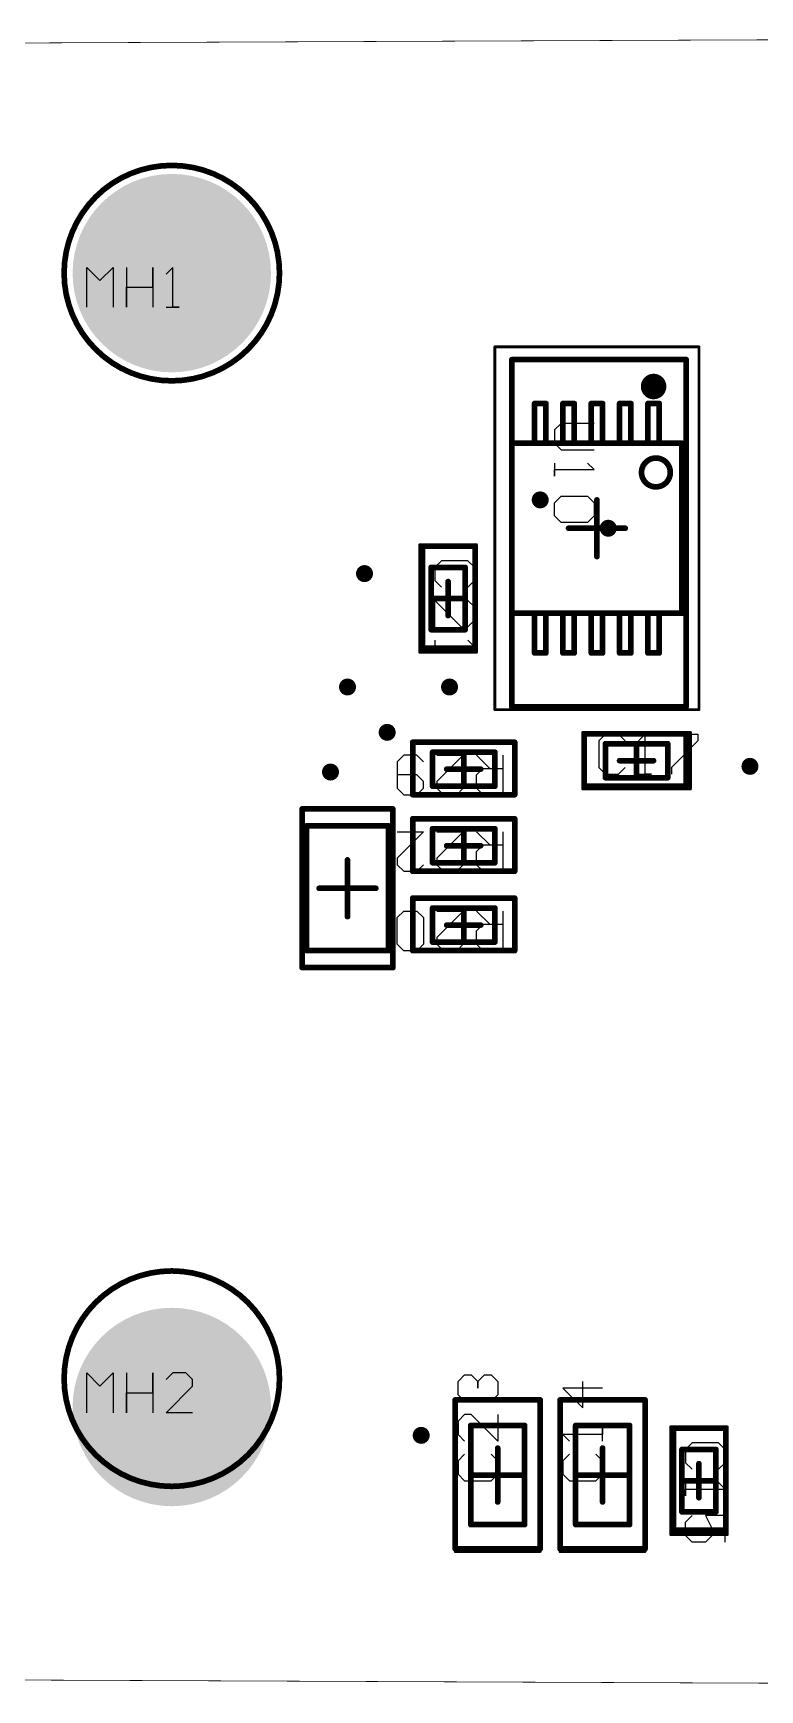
# Model space of a CAD drawing. Header units: millimetres. Extents: x 0 to 63.8, y 0 to 29.2.
# Drawn here: x 17.55 to 30.38, y 0.01 to 29.23 of the extents above; entities that cross this region are included whole.
import ezdxf

# ---------------------------------------------------------------- set-up
doc = ezdxf.new("R2010")
doc.units = ezdxf.units.MM
for name, color, linetype in [('BottomSolder', 6, 'Continuous'), ('Mechanical1', 6, 'Continuous'), ('Mechanical13', 56, 'Continuous'), ('Mechanical15', 56, 'Continuous'), ('Mechanical29', 56, 'Continuous'), ('PadHoleLayer', 156, 'Continuous'), ('ViaHoleLayer', 16, 'Continuous')]:
    doc.layers.add(name, color=color, linetype=linetype)

# ---------------------------------------------------------------- blocks, each defined once
blk = doc.blocks.new('VSSOP_10_7')
at = {"layer": 'Mechanical13', "const_width": 0.1}
for points in [[(-1.4, -1.5), (-1.4, 1.5)], [(1.6, 1.5), (-1.4, 1.5)], [(1.6, -1.5), (1.6, 1.5)], [(-2.1, 1), (-2.1, 1.1)], [(-1.4, 1.1), (-2.1, 1.1)], [(-2.1, 0.9), (-2.1, 1)], [(-1.4, 0.9), (-2.1, 0.9)], [(2.3, 1.1), (1.6, 1.1)], [(2.3, 0.9), (1.6, 0.9)], [(2.3, 1), (2.3, 1.1)], [(2.3, 0.9), (2.3, 1)], [(-1.4, 0.6), (-2.1, 0.6)], [(-2.1, 0.5), (-2.1, 0.6)], [(2.3, 0.6), (1.6, 0.6)], [(2.3, 0.5), (2.3, 0.6)], [(-2.1, 0.4), (-2.1, 0.5)], [(-1.4, 0.4), (-2.1, 0.4)], [(2.3, 0.4), (1.6, 0.4)], [(2.3, 0.4), (2.3, 0.5)], [(-1.4, 0.1), (-2.1, 0.1)], [(-2.1, 0), (-2.1, 0.1)], [(-2.1, -0.1), (-2.1, 0)], [(2.3, 0.1), (1.6, 0.1)], [(2.3, 0), (2.3, 0.1)], [(2.3, -0.1), (2.3, 0)], [(-1.4, -0.1), (-2.1, -0.1)], [(2.3, -0.1), (1.6, -0.1)], [(-1.4, -0.4), (-2.1, -0.4)], [(-2.1, -0.5), (-2.1, -0.4)], [(-2.1, -0.6), (-2.1, -0.5)], [(-1.4, -0.6), (-2.1, -0.6)], [(2.3, -0.4), (1.6, -0.4)], [(2.3, -0.6), (1.6, -0.6)], [(2.3, -0.5), (2.3, -0.4)], [(2.3, -0.6), (2.3, -0.5)], [(-1.4, -0.9), (-2.1, -0.9)], [(-2.1, -1), (-2.1, -0.9)], [(2.3, -0.9), (1.6, -0.9)], [(2.3, -1), (2.3, -0.9)], [(-2.1, -1.1), (-2.1, -1)], [(-1.4, -1.1), (-2.1, -1.1)], [(2.3, -1.1), (1.6, -1.1)], [(2.3, -1.1), (2.3, -1)], [(1.6, -1.5), (-1.4, -1.5)]]:
    blk.add_lwpolyline(points, dxfattribs=at)
at = {"layer": 'Mechanical13'}
for points, const_width in [([(-1.425, 1.5, 1), (-1.375, 1.5, 1)], 0.05), ([(-1.425, 1.5, 1), (-1.375, 1.5, 1)], 0.05), ([(1.575, 1.5, 1), (1.625, 1.5, 1)], 0.05), ([(1.575, 1.5, 1), (1.625, 1.5, 1)], 0.05), ([(-0.63, 1.041, 1), (-1.138, 1.041, 1)], 0.1), ([(-2.125, 1.1, 1), (-2.075, 1.1, 1)], 0.05), ([(-2.125, 1.1, 1), (-2.075, 1.1, 1)], 0.05), ([(-2.125, 1, 1), (-2.075, 1, 1)], 0.05), ([(-2.125, 1, 1), (-2.075, 1, 1)], 0.05), ([(-2.125, 0.9, 1), (-2.075, 0.9, 1)], 0.05), ([(-2.125, 0.9, 1), (-2.075, 0.9, 1)], 0.05), ([(-1.425, 1.1, 1), (-1.375, 1.1, 1)], 0.05), ([(-1.425, 0.9, 1), (-1.375, 0.9, 1)], 0.05), ([(-1.163, 1.041, 1), (-1.113, 1.041, 1)], 0.05), ([(-0.655, 1.041, 1), (-0.605, 1.041, 1)], 0.05), ([(1.575, 1.1, 1), (1.625, 1.1, 1)], 0.05), ([(1.575, 0.9, 1), (1.625, 0.9, 1)], 0.05), ([(2.275, 1.1, 1), (2.325, 1.1, 1)], 0.05), ([(2.275, 1.1, 1), (2.325, 1.1, 1)], 0.05), ([(2.275, 1, 1), (2.325, 1, 1)], 0.05), ([(2.275, 1, 1), (2.325, 1, 1)], 0.05), ([(2.275, 0.9, 1), (2.325, 0.9, 1)], 0.05), ([(2.275, 0.9, 1), (2.325, 0.9, 1)], 0.05), ([(-2.125, 0.6, 1), (-2.075, 0.6, 1)], 0.05), ([(-2.125, 0.6, 1), (-2.075, 0.6, 1)], 0.05), ([(-1.425, 0.6, 1), (-1.375, 0.6, 1)], 0.05), ([(1.575, 0.6, 1), (1.625, 0.6, 1)], 0.05), ([(2.275, 0.6, 1), (2.325, 0.6, 1)], 0.05), ([(2.275, 0.6, 1), (2.325, 0.6, 1)], 0.05), ([(-2.125, 0.5, 1), (-2.075, 0.5, 1)], 0.05), ([(-2.125, 0.5, 1), (-2.075, 0.5, 1)], 0.05), ([(-2.125, 0.4, 1), (-2.075, 0.4, 1)], 0.05), ([(-2.125, 0.4, 1), (-2.075, 0.4, 1)], 0.05), ([(-1.425, 0.4, 1), (-1.375, 0.4, 1)], 0.05), ([(1.575, 0.4, 1), (1.625, 0.4, 1)], 0.05), ([(2.275, 0.5, 1), (2.325, 0.5, 1)], 0.05), ([(2.275, 0.5, 1), (2.325, 0.5, 1)], 0.05), ([(2.275, 0.4, 1), (2.325, 0.4, 1)], 0.05), ([(2.275, 0.4, 1), (2.325, 0.4, 1)], 0.05), ([(-2.125, 0.1, 1), (-2.075, 0.1, 1)], 0.05), ([(-2.125, 0.1, 1), (-2.075, 0.1, 1)], 0.05), ([(-2.125, 0, 1), (-2.075, 0, 1)], 0.05), ([(-2.125, 0, 1), (-2.075, 0, 1)], 0.05), ([(-1.425, 0.1, 1), (-1.375, 0.1, 1)], 0.05), ([(1.575, 0.1, 1), (1.625, 0.1, 1)], 0.05), ([(2.275, 0.1, 1), (2.325, 0.1, 1)], 0.05), ([(2.275, 0.1, 1), (2.325, 0.1, 1)], 0.05), ([(2.275, 0, 1), (2.325, 0, 1)], 0.05), ([(2.275, 0, 1), (2.325, 0, 1)], 0.05), ([(-2.125, -0.1, 1), (-2.075, -0.1, 1)], 0.05), ([(-2.125, -0.1, 1), (-2.075, -0.1, 1)], 0.05), ([(-1.425, -0.1, 1), (-1.375, -0.1, 1)], 0.05), ([(1.575, -0.1, 1), (1.625, -0.1, 1)], 0.05), ([(2.275, -0.1, 1), (2.325, -0.1, 1)], 0.05), ([(2.275, -0.1, 1), (2.325, -0.1, 1)], 0.05), ([(-2.125, -0.4, 1), (-2.075, -0.4, 1)], 0.05), ([(-2.125, -0.4, 1), (-2.075, -0.4, 1)], 0.05), ([(-2.125, -0.5, 1), (-2.075, -0.5, 1)], 0.05), ([(-2.125, -0.5, 1), (-2.075, -0.5, 1)], 0.05), ([(-2.125, -0.6, 1), (-2.075, -0.6, 1)], 0.05), ([(-2.125, -0.6, 1), (-2.075, -0.6, 1)], 0.05), ([(-1.425, -0.4, 1), (-1.375, -0.4, 1)], 0.05), ([(-1.425, -0.6, 1), (-1.375, -0.6, 1)], 0.05), ([(1.575, -0.4, 1), (1.625, -0.4, 1)], 0.05), ([(1.575, -0.6, 1), (1.625, -0.6, 1)], 0.05), ([(2.275, -0.4, 1), (2.325, -0.4, 1)], 0.05), ([(2.275, -0.4, 1), (2.325, -0.4, 1)], 0.05), ([(2.275, -0.5, 1), (2.325, -0.5, 1)], 0.05), ([(2.275, -0.5, 1), (2.325, -0.5, 1)], 0.05), ([(2.275, -0.6, 1), (2.325, -0.6, 1)], 0.05), ([(2.275, -0.6, 1), (2.325, -0.6, 1)], 0.05), ([(-2.125, -0.9, 1), (-2.075, -0.9, 1)], 0.05), ([(-2.125, -0.9, 1), (-2.075, -0.9, 1)], 0.05), ([(-1.425, -0.9, 1), (-1.375, -0.9, 1)], 0.05), ([(1.575, -0.9, 1), (1.625, -0.9, 1)], 0.05), ([(2.275, -0.9, 1), (2.325, -0.9, 1)], 0.05), ([(2.275, -0.9, 1), (2.325, -0.9, 1)], 0.05), ([(-2.125, -1, 1), (-2.075, -1, 1)], 0.05), ([(-2.125, -1, 1), (-2.075, -1, 1)], 0.05), ([(-2.125, -1.1, 1), (-2.075, -1.1, 1)], 0.05), ([(-2.125, -1.1, 1), (-2.075, -1.1, 1)], 0.05), ([(-1.425, -1.1, 1), (-1.375, -1.1, 1)], 0.05), ([(1.575, -1.1, 1), (1.625, -1.1, 1)], 0.05), ([(2.275, -1, 1), (2.325, -1, 1)], 0.05), ([(2.275, -1, 1), (2.325, -1, 1)], 0.05), ([(2.275, -1.1, 1), (2.325, -1.1, 1)], 0.05), ([(2.275, -1.1, 1), (2.325, -1.1, 1)], 0.05), ([(-1.425, -1.5, 1), (-1.375, -1.5, 1)], 0.05), ([(-1.425, -1.5, 1), (-1.375, -1.5, 1)], 0.05), ([(1.575, -1.5, 1), (1.625, -1.5, 1)], 0.05), ([(1.575, -1.5, 1), (1.625, -1.5, 1)], 0.05)]:
    blk.add_lwpolyline(points, format="xyb", close=True, dxfattribs=dict(at, const_width=const_width))
at = {"layer": 'Mechanical15'}
for points, const_width in [([(3.3, 1.8), (-3.1, 1.8)], 0.05), ([(-3.1, -1.8), (-3.1, 1.8)], 0.05), ([(3.3, -1.8), (3.3, 1.8)], 0.05), ([(0.1, -0.5), (0.1, 0.5)], 0.1), ([(0.6, 0), (-0.4, 0)], 0.1), ([(3.3, -1.8), (-3.1, -1.8)], 0.05)]:
    blk.add_lwpolyline(points, dxfattribs=dict(at, const_width=const_width))
for points, const_width in [([(-3.112, 1.8, 1), (-3.087, 1.8, 1)], 0.025), ([(-3.112, 1.8, 1), (-3.087, 1.8, 1)], 0.025), ([(3.288, 1.8, 1), (3.313, 1.8, 1)], 0.025), ([(3.288, 1.8, 1), (3.313, 1.8, 1)], 0.025), ([(0.075, 0.5, 1), (0.125, 0.5, 1)], 0.05), ([(-0.425, 0, 1), (-0.375, 0, 1)], 0.05), ([(0.575, 0, 1), (0.625, 0, 1)], 0.05), ([(0.075, -0.5, 1), (0.125, -0.5, 1)], 0.05), ([(-3.112, -1.8, 1), (-3.087, -1.8, 1)], 0.025), ([(-3.112, -1.8, 1), (-3.087, -1.8, 1)], 0.025), ([(3.288, -1.8, 1), (3.313, -1.8, 1)], 0.025), ([(3.288, -1.8, 1), (3.313, -1.8, 1)], 0.025)]:
    blk.add_lwpolyline(points, format="xyb", close=True, dxfattribs=dict(at, const_width=const_width))
at = {"layer": 'Mechanical29'}
for p, q in [((-1.75, -0.05), (-1.75, -0.633)), ((-1.283, -0.633), (-1.283, -0.05)), ((-0.934, -0.05), (-1.05, -0.167)), ((-0.934, -0.75), (-0.934, -0.05)), ((-0.467, -0.167), (-0.35, -0.05)), ((-0.467, -0.633), (-0.467, -0.167)), ((-0.35, -0.05), (-0.117, -0.05)), ((-0.117, -0.05), (-0.001, -0.167)), ((-0.001, -0.167), (-0.001, -0.633)), ((-1.75, -0.633), (-1.633, -0.75)), ((-1.633, -0.75), (-1.4, -0.75)), ((-1.4, -0.75), (-1.283, -0.633)), ((-1.05, -0.75), (-0.817, -0.75)), ((-0.817, -0.75), (-0.934, -0.75)), ((-0.35, -0.75), (-0.467, -0.633)), ((-0.117, -0.75), (-0.35, -0.75)), ((-0.001, -0.633), (-0.117, -0.75))]:
    blk.add_line(p, q, dxfattribs=at)
at = {"layer": 'Mechanical29', "const_width": 0.1}
for points in [[(3.25, 1.575), (-2.875, 1.575)], [(-2.875, -1.5), (-2.875, 1.575)], [(3.25, -1.5), (3.25, 1.575)], [(3.25, -1.5), (-2.875, -1.5)]]:
    blk.add_lwpolyline(points, dxfattribs=at)
at = {"layer": 'Mechanical29'}
for points, const_width in [([(-2.9, 1.575, 1), (-2.85, 1.575, 1)], 0.05), ([(-2.9, 1.575, 1), (-2.85, 1.575, 1)], 0.05), ([(3.225, 1.575, 1), (3.275, 1.575, 1)], 0.05), ([(3.225, 1.575, 1), (3.275, 1.575, 1)], 0.05), ([(-2.3, 1, 1), (-2.5, 1, 1)], 0.25), ([(-2.562, 1, 1), (-2.438, 1, 1)], 0.125), ([(-2.362, 1, 1), (-2.238, 1, 1)], 0.125), ([(-2.9, -1.5, 1), (-2.85, -1.5, 1)], 0.05), ([(-2.9, -1.5, 1), (-2.85, -1.5, 1)], 0.05), ([(3.225, -1.5, 1), (3.275, -1.5, 1)], 0.05), ([(3.225, -1.5, 1), (3.275, -1.5, 1)], 0.05)]:
    blk.add_lwpolyline(points, format="xyb", close=True, dxfattribs=dict(at, const_width=const_width))
blk = doc.blocks.new('RES0402_18')
at = {"layer": 'Mechanical13', "const_width": 0.1}
for points in [[(-0.55, -0.3), (-0.55, 0.3)], [(-0.55, 0.3), (0.55, 0.3)], [(0.55, -0.3), (0.55, 0.3)], [(-0.55, -0.3), (0.55, -0.3)]]:
    blk.add_lwpolyline(points, dxfattribs=at)
at = {"layer": 'Mechanical13', "const_width": 0.05}
for points in [[(-0.575, 0.3, 1), (-0.525, 0.3, 1)], [(-0.575, 0.3, 1), (-0.525, 0.3, 1)], [(0.525, 0.3, 1), (0.575, 0.3, 1)], [(0.525, 0.3, 1), (0.575, 0.3, 1)], [(-0.575, -0.3, 1), (-0.525, -0.3, 1)], [(-0.575, -0.3, 1), (-0.525, -0.3, 1)], [(0.525, -0.3, 1), (0.575, -0.3, 1)], [(0.525, -0.3, 1), (0.575, -0.3, 1)]]:
    blk.add_lwpolyline(points, format="xyb", close=True, dxfattribs=at)
at = {"layer": 'Mechanical15'}
for points, const_width in [([(-0.9, -0.45), (-0.9, 0.45)], 0.05), ([(-0.9, 0.45), (0.9, 0.45)], 0.05), ([(0, -0.3), (0, 0.3)], 0.1), ([(0.9, -0.45), (0.9, 0.45)], 0.05), ([(-0.3, 0), (0.3, 0)], 0.1), ([(-0.9, -0.45), (0.9, -0.45)], 0.05)]:
    blk.add_lwpolyline(points, dxfattribs=dict(at, const_width=const_width))
for points, const_width in [([(-0.913, 0.45, 1), (-0.888, 0.45, 1)], 0.025), ([(-0.913, 0.45, 1), (-0.888, 0.45, 1)], 0.025), ([(-0.025, 0.3, 1), (0.025, 0.3, 1)], 0.05), ([(0.888, 0.45, 1), (0.913, 0.45, 1)], 0.025), ([(0.888, 0.45, 1), (0.913, 0.45, 1)], 0.025), ([(-0.325, 0, 1), (-0.275, 0, 1)], 0.05), ([(0.275, 0, 1), (0.325, 0, 1)], 0.05), ([(-0.025, -0.3, 1), (0.025, -0.3, 1)], 0.05), ([(-0.913, -0.45, 1), (-0.888, -0.45, 1)], 0.025), ([(-0.913, -0.45, 1), (-0.888, -0.45, 1)], 0.025), ([(0.888, -0.45, 1), (0.913, -0.45, 1)], 0.025), ([(0.888, -0.45, 1), (0.913, -0.45, 1)], 0.025)]:
    blk.add_lwpolyline(points, format="xyb", close=True, dxfattribs=dict(at, const_width=const_width))
at = {"layer": 'Mechanical29'}
for p, q in [((-1.057, 0.248), (-1.174, 0.132)), ((-1.174, 0.132), (-1.174, -0.335)), ((-0.824, 0.248), (-1.057, 0.248)), ((-0.707, 0.132), (-0.824, 0.248)), ((-0.474, 0.248), (-0.007, 0.248)), ((-0.007, 0.248), (-0.474, -0.218)), ((0.459, 0.015), (0.226, 0.248)), ((0.226, -0.102), (0.343, 0.015)), ((0.343, 0.015), (0.692, 0.015)), ((0.692, 0.248), (0.692, -0.451)), ((-0.824, -0.102), (-1.174, -0.102)), ((-0.707, -0.218), (-0.824, -0.102)), ((-0.707, -0.335), (-0.707, -0.218)), ((-0.474, -0.218), (-0.474, -0.335)), ((0.226, -0.335), (0.226, -0.102)), ((-1.174, -0.335), (-1.057, -0.451)), ((-1.057, -0.451), (-0.824, -0.451)), ((-0.824, -0.451), (-0.707, -0.335)), ((-0.474, -0.335), (-0.357, -0.451)), ((-0.357, -0.451), (-0.124, -0.451)), ((-0.124, -0.451), (-0.007, -0.335)), ((0.343, -0.451), (0.226, -0.335)), ((0.692, -0.451), (0.343, -0.451))]:
    blk.add_line(p, q, dxfattribs=at)
at = {"layer": 'Mechanical29', "const_width": 0.1}
for points in [[(-0.9, -0.45), (-0.9, 0.475)], [(-0.9, 0.475), (0.9, 0.475)], [(0.9, -0.45), (0.9, 0.475)], [(-0.9, -0.45), (0.9, -0.45)]]:
    blk.add_lwpolyline(points, dxfattribs=at)
at = {"layer": 'Mechanical29', "const_width": 0.05}
for points in [[(-0.925, 0.475, 1), (-0.875, 0.475, 1)], [(-0.925, 0.475, 1), (-0.875, 0.475, 1)], [(0.875, 0.475, 1), (0.925, 0.475, 1)], [(0.875, 0.475, 1), (0.925, 0.475, 1)], [(-0.925, -0.45, 1), (-0.875, -0.45, 1)], [(-0.925, -0.45, 1), (-0.875, -0.45, 1)], [(0.875, -0.45, 1), (0.925, -0.45, 1)], [(0.875, -0.45, 1), (0.925, -0.45, 1)]]:
    blk.add_lwpolyline(points, format="xyb", close=True, dxfattribs=at)
blk = doc.blocks.new('RES0402_19')
at = {"layer": 'Mechanical13', "const_width": 0.1}
for points in [[(-0.55, -0.3), (-0.55, 0.3)], [(-0.55, 0.3), (0.55, 0.3)], [(0.55, -0.3), (0.55, 0.3)], [(-0.55, -0.3), (0.55, -0.3)]]:
    blk.add_lwpolyline(points, dxfattribs=at)
at = {"layer": 'Mechanical13', "const_width": 0.05}
for points in [[(-0.575, 0.3, 1), (-0.525, 0.3, 1)], [(-0.575, 0.3, 1), (-0.525, 0.3, 1)], [(0.525, 0.3, 1), (0.575, 0.3, 1)], [(0.525, 0.3, 1), (0.575, 0.3, 1)], [(-0.575, -0.3, 1), (-0.525, -0.3, 1)], [(-0.575, -0.3, 1), (-0.525, -0.3, 1)], [(0.525, -0.3, 1), (0.575, -0.3, 1)], [(0.525, -0.3, 1), (0.575, -0.3, 1)]]:
    blk.add_lwpolyline(points, format="xyb", close=True, dxfattribs=at)
at = {"layer": 'Mechanical15'}
for points, const_width in [([(-0.9, -0.45), (-0.9, 0.45)], 0.05), ([(-0.9, 0.45), (0.9, 0.45)], 0.05), ([(0, -0.3), (0, 0.3)], 0.1), ([(0.9, -0.45), (0.9, 0.45)], 0.05), ([(-0.3, 0), (0.3, 0)], 0.1), ([(-0.9, -0.45), (0.9, -0.45)], 0.05)]:
    blk.add_lwpolyline(points, dxfattribs=dict(at, const_width=const_width))
for points, const_width in [([(-0.913, 0.45, 1), (-0.888, 0.45, 1)], 0.025), ([(-0.913, 0.45, 1), (-0.888, 0.45, 1)], 0.025), ([(-0.025, 0.3, 1), (0.025, 0.3, 1)], 0.05), ([(0.888, 0.45, 1), (0.913, 0.45, 1)], 0.025), ([(0.888, 0.45, 1), (0.913, 0.45, 1)], 0.025), ([(-0.325, 0, 1), (-0.275, 0, 1)], 0.05), ([(0.275, 0, 1), (0.325, 0, 1)], 0.05), ([(-0.025, -0.3, 1), (0.025, -0.3, 1)], 0.05), ([(-0.913, -0.45, 1), (-0.888, -0.45, 1)], 0.025), ([(-0.913, -0.45, 1), (-0.888, -0.45, 1)], 0.025), ([(0.888, -0.45, 1), (0.913, -0.45, 1)], 0.025), ([(0.888, -0.45, 1), (0.913, -0.45, 1)], 0.025)]:
    blk.add_lwpolyline(points, format="xyb", close=True, dxfattribs=dict(at, const_width=const_width))
at = {"layer": 'Mechanical29'}
for p, q in [((-1.174, 0.248), (-0.707, 0.248)), ((-0.707, 0.248), (-1.174, -0.218)), ((-0.474, 0.248), (-0.007, 0.248)), ((-0.007, 0.248), (-0.474, -0.218)), ((0.459, 0.015), (0.226, 0.248)), ((0.226, -0.102), (0.343, 0.015)), ((0.343, 0.015), (0.692, 0.015)), ((0.692, 0.248), (0.692, -0.451)), ((-1.174, -0.218), (-1.174, -0.335)), ((-0.474, -0.218), (-0.474, -0.335)), ((0.226, -0.335), (0.226, -0.102)), ((-1.174, -0.335), (-1.057, -0.451)), ((-1.057, -0.451), (-0.824, -0.451)), ((-0.824, -0.451), (-0.707, -0.335)), ((-0.474, -0.335), (-0.357, -0.451)), ((-0.357, -0.451), (-0.124, -0.451)), ((-0.124, -0.451), (-0.007, -0.335)), ((0.343, -0.451), (0.226, -0.335)), ((0.692, -0.451), (0.343, -0.451))]:
    blk.add_line(p, q, dxfattribs=at)
at = {"layer": 'Mechanical29', "const_width": 0.1}
for points in [[(-0.9, -0.45), (-0.9, 0.475)], [(-0.9, 0.475), (0.9, 0.475)], [(0.9, -0.45), (0.9, 0.475)], [(-0.9, -0.45), (0.9, -0.45)]]:
    blk.add_lwpolyline(points, dxfattribs=at)
at = {"layer": 'Mechanical29', "const_width": 0.05}
for points in [[(-0.925, 0.475, 1), (-0.875, 0.475, 1)], [(-0.925, 0.475, 1), (-0.875, 0.475, 1)], [(0.875, 0.475, 1), (0.925, 0.475, 1)], [(0.875, 0.475, 1), (0.925, 0.475, 1)], [(-0.925, -0.45, 1), (-0.875, -0.45, 1)], [(-0.925, -0.45, 1), (-0.875, -0.45, 1)], [(0.875, -0.45, 1), (0.925, -0.45, 1)], [(0.875, -0.45, 1), (0.925, -0.45, 1)]]:
    blk.add_lwpolyline(points, format="xyb", close=True, dxfattribs=at)
blk = doc.blocks.new('RES0402_20')
at = {"layer": 'Mechanical13', "const_width": 0.1}
for points in [[(-0.55, -0.3), (-0.55, 0.3)], [(-0.55, 0.3), (0.55, 0.3)], [(0.55, -0.3), (0.55, 0.3)], [(-0.55, -0.3), (0.55, -0.3)]]:
    blk.add_lwpolyline(points, dxfattribs=at)
at = {"layer": 'Mechanical13', "const_width": 0.05}
for points in [[(-0.575, 0.3, 1), (-0.525, 0.3, 1)], [(-0.575, 0.3, 1), (-0.525, 0.3, 1)], [(0.525, 0.3, 1), (0.575, 0.3, 1)], [(0.525, 0.3, 1), (0.575, 0.3, 1)], [(-0.575, -0.3, 1), (-0.525, -0.3, 1)], [(-0.575, -0.3, 1), (-0.525, -0.3, 1)], [(0.525, -0.3, 1), (0.575, -0.3, 1)], [(0.525, -0.3, 1), (0.575, -0.3, 1)]]:
    blk.add_lwpolyline(points, format="xyb", close=True, dxfattribs=at)
at = {"layer": 'Mechanical15'}
for points, const_width in [([(-0.9, -0.45), (-0.9, 0.45)], 0.05), ([(-0.9, 0.45), (0.9, 0.45)], 0.05), ([(0, -0.3), (0, 0.3)], 0.1), ([(0.9, -0.45), (0.9, 0.45)], 0.05), ([(-0.3, 0), (0.3, 0)], 0.1), ([(-0.9, -0.45), (0.9, -0.45)], 0.05)]:
    blk.add_lwpolyline(points, dxfattribs=dict(at, const_width=const_width))
for points, const_width in [([(-0.913, 0.45, 1), (-0.888, 0.45, 1)], 0.025), ([(-0.913, 0.45, 1), (-0.888, 0.45, 1)], 0.025), ([(-0.025, 0.3, 1), (0.025, 0.3, 1)], 0.05), ([(0.888, 0.45, 1), (0.913, 0.45, 1)], 0.025), ([(0.888, 0.45, 1), (0.913, 0.45, 1)], 0.025), ([(-0.325, 0, 1), (-0.275, 0, 1)], 0.05), ([(0.275, 0, 1), (0.325, 0, 1)], 0.05), ([(-0.025, -0.3, 1), (0.025, -0.3, 1)], 0.05), ([(-0.913, -0.45, 1), (-0.888, -0.45, 1)], 0.025), ([(-0.913, -0.45, 1), (-0.888, -0.45, 1)], 0.025), ([(0.888, -0.45, 1), (0.913, -0.45, 1)], 0.025), ([(0.888, -0.45, 1), (0.913, -0.45, 1)], 0.025)]:
    blk.add_lwpolyline(points, format="xyb", close=True, dxfattribs=dict(at, const_width=const_width))
at = {"layer": 'Mechanical29'}
for p, q in [((-1.174, 0.132), (-1.057, 0.248)), ((-1.174, -0.335), (-1.174, 0.132)), ((-1.057, 0.248), (-0.824, 0.248)), ((-0.824, 0.248), (-0.707, 0.132)), ((-0.707, 0.132), (-0.707, -0.335)), ((-0.474, 0.248), (-0.007, 0.248)), ((-0.007, 0.248), (-0.474, -0.218)), ((0.459, 0.015), (0.226, 0.248)), ((0.226, -0.102), (0.343, 0.015)), ((0.343, 0.015), (0.692, 0.015)), ((0.692, 0.248), (0.692, -0.451)), ((-0.474, -0.218), (-0.474, -0.335)), ((0.226, -0.335), (0.226, -0.102)), ((-1.057, -0.451), (-1.174, -0.335)), ((-0.824, -0.451), (-1.057, -0.451)), ((-0.707, -0.335), (-0.824, -0.451)), ((-0.474, -0.335), (-0.357, -0.451)), ((-0.357, -0.451), (-0.124, -0.451)), ((-0.124, -0.451), (-0.007, -0.335)), ((0.343, -0.451), (0.226, -0.335)), ((0.692, -0.451), (0.343, -0.451))]:
    blk.add_line(p, q, dxfattribs=at)
at = {"layer": 'Mechanical29', "const_width": 0.1}
for points in [[(-0.9, -0.45), (-0.9, 0.475)], [(-0.9, 0.475), (0.9, 0.475)], [(0.9, -0.45), (0.9, 0.475)], [(-0.9, -0.45), (0.9, -0.45)]]:
    blk.add_lwpolyline(points, dxfattribs=at)
at = {"layer": 'Mechanical29', "const_width": 0.05}
for points in [[(-0.925, 0.475, 1), (-0.875, 0.475, 1)], [(-0.925, 0.475, 1), (-0.875, 0.475, 1)], [(0.875, 0.475, 1), (0.925, 0.475, 1)], [(0.875, 0.475, 1), (0.925, 0.475, 1)], [(-0.925, -0.45, 1), (-0.875, -0.45, 1)], [(-0.925, -0.45, 1), (-0.875, -0.45, 1)], [(0.875, -0.45, 1), (0.925, -0.45, 1)], [(0.875, -0.45, 1), (0.925, -0.45, 1)]]:
    blk.add_lwpolyline(points, format="xyb", close=True, dxfattribs=at)
blk = doc.blocks.new('0805_21')
at = {"layer": 'Mechanical13', "const_width": 0.1}
for points in [[(-1.1, -0.725), (-1.1, 0.725)], [(1.1, 0.725), (-1.1, 0.725)], [(1.1, -0.725), (1.1, 0.725)], [(1.1, -0.725), (-1.1, -0.725)]]:
    blk.add_lwpolyline(points, dxfattribs=at)
at = {"layer": 'Mechanical13', "const_width": 0.05}
for points in [[(-1.125, 0.725, 1), (-1.075, 0.725, 1)], [(-1.125, 0.725, 1), (-1.075, 0.725, 1)], [(1.075, 0.725, 1), (1.125, 0.725, 1)], [(1.075, 0.725, 1), (1.125, 0.725, 1)], [(-1.125, -0.725, 1), (-1.075, -0.725, 1)], [(-1.125, -0.725, 1), (-1.075, -0.725, 1)], [(1.075, -0.725, 1), (1.125, -0.725, 1)], [(1.075, -0.725, 1), (1.125, -0.725, 1)]]:
    blk.add_lwpolyline(points, format="xyb", close=True, dxfattribs=at)
at = {"layer": 'Mechanical15', "const_width": 0.1}
for points in [[(-1.4, -0.8), (-1.4, 0.8)], [(1.4, 0.8), (-1.4, 0.8)], [(1.4, -0.8), (1.4, 0.8)], [(0, -0.5), (0, 0.5)], [(0.5, 0), (-0.5, 0)], [(1.4, -0.8), (-1.4, -0.8)]]:
    blk.add_lwpolyline(points, dxfattribs=at)
at = {"layer": 'Mechanical15', "const_width": 0.05}
for points in [[(-1.425, 0.8, 1), (-1.375, 0.8, 1)], [(-1.425, 0.8, 1), (-1.375, 0.8, 1)], [(1.375, 0.8, 1), (1.425, 0.8, 1)], [(1.375, 0.8, 1), (1.425, 0.8, 1)], [(-0.025, 0.5, 1), (0.025, 0.5, 1)], [(-0.525, 0, 1), (-0.475, 0, 1)], [(0.475, 0, 1), (0.525, 0, 1)], [(-0.025, -0.5, 1), (0.025, -0.5, 1)], [(-1.425, -0.8, 1), (-1.375, -0.8, 1)], [(-1.425, -0.8, 1), (-1.375, -0.8, 1)], [(1.375, -0.8, 1), (1.425, -0.8, 1)], [(1.375, -0.8, 1), (1.425, -0.8, 1)]]:
    blk.add_lwpolyline(points, format="xyb", close=True, dxfattribs=at)
blk = doc.blocks.new('HOLE_PLATED_2300___43')
at = {"layer": 'BottomSolder'}
h = blk.add_hatch(color=6, dxfattribs=at)
edge = h.paths.add_edge_path()
edge.add_arc((0, -0.5), 1.75, 0, 360)
at = {"layer": 'PadHoleLayer'}
h = blk.add_hatch(color=156, dxfattribs=at)
edge = h.paths.add_edge_path()
edge.add_arc((0, -0.5), 1.15, 0, 360)
at = {"layer": 'Mechanical29'}
for p, q in [((-1.5, -0.6), (-1.5, 0.1)), ((-1.5, 0.1), (-1.267, -0.133)), ((-1.267, -0.133), (-1.033, 0.1)), ((-1.033, 0.1), (-1.033, -0.6)), ((-0.8, 0.1), (-0.8, -0.6)), ((-0.334, -0.25), (-0.334, 0.1)), ((-0.334, 0.1), (-0.334, -0.6)), ((0.016, 0.1), (-0.1, -0.017)), ((0.249, 0.1), (0.016, 0.1)), ((0.366, -0.017), (0.249, 0.1)), ((-0.8, -0.6), (-0.8, -0.25)), ((-0.8, -0.25), (-0.334, -0.25)), ((-0.1, -0.6), (0.366, -0.133)), ((0.366, -0.133), (0.366, -0.017)), ((0.366, -0.6), (-0.1, -0.6))]:
    blk.add_line(p, q, dxfattribs=at)
for points, const_width in [([(1.9, 0, 1), (-1.9, 0, 1)], 0.1), ([(-1.925, 0, 1), (-1.875, 0, 1)], 0.05), ([(1.875, 0, 1), (1.925, 0, 1)], 0.05)]:
    blk.add_lwpolyline(points, format="xyb", close=True, dxfattribs=dict(at, const_width=const_width))
blk = doc.blocks.new('HOLE_PLATED_2300___44')
at = {"layer": 'BottomSolder'}
h = blk.add_hatch(color=6, dxfattribs=at)
edge = h.paths.add_edge_path()
edge.add_arc((0, 0), 1.75, 0, 360)
at = {"layer": 'PadHoleLayer'}
h = blk.add_hatch(color=156, dxfattribs=at)
edge = h.paths.add_edge_path()
edge.add_arc((0, 0), 1.15, 0, 360)
at = {"layer": 'Mechanical29'}
for p, q in [((-1.5, -0.6), (-1.5, 0.1)), ((-1.5, 0.1), (-1.267, -0.133)), ((-1.267, -0.133), (-1.033, 0.1)), ((-1.033, 0.1), (-1.033, -0.6)), ((-0.8, 0.1), (-0.8, -0.6)), ((-0.334, -0.25), (-0.334, 0.1)), ((-0.334, 0.1), (-0.334, -0.6)), ((0.016, 0.1), (-0.1, -0.017)), ((0.016, -0.6), (0.016, 0.1)), ((-0.8, -0.6), (-0.8, -0.25)), ((-0.8, -0.25), (-0.334, -0.25)), ((-0.1, -0.6), (0.133, -0.6)), ((0.133, -0.6), (0.016, -0.6))]:
    blk.add_line(p, q, dxfattribs=at)
for points, const_width in [([(1.9, 0, 1), (-1.9, 0, 1)], 0.1), ([(-1.925, 0, 1), (-1.875, 0, 1)], 0.05), ([(1.875, 0, 1), (1.925, 0, 1)], 0.05)]:
    blk.add_lwpolyline(points, format="xyb", close=True, dxfattribs=dict(at, const_width=const_width))
blk = doc.blocks.new('CAP0603_59')
at = {"layer": 'Mechanical13', "const_width": 0.1}
for points in [[(-0.875, -0.475), (-0.875, 0.475)], [(0.875, 0.475), (-0.875, 0.475)], [(0.875, -0.475), (0.875, 0.475)], [(0.875, -0.475), (-0.875, -0.475)]]:
    blk.add_lwpolyline(points, dxfattribs=at)
at = {"layer": 'Mechanical13', "const_width": 0.05}
for points in [[(-0.9, 0.475, 1), (-0.85, 0.475, 1)], [(-0.9, 0.475, 1), (-0.85, 0.475, 1)], [(0.85, 0.475, 1), (0.9, 0.475, 1)], [(0.85, 0.475, 1), (0.9, 0.475, 1)], [(-0.9, -0.475, 1), (-0.85, -0.475, 1)], [(-0.9, -0.475, 1), (-0.85, -0.475, 1)], [(0.85, -0.475, 1), (0.9, -0.475, 1)], [(0.85, -0.475, 1), (0.9, -0.475, 1)]]:
    blk.add_lwpolyline(points, format="xyb", close=True, dxfattribs=at)
at = {"layer": 'Mechanical15'}
for points, const_width in [([(-1.35, -0.75), (-1.35, 0.75)], 0.05), ([(1.35, 0.75), (-1.35, 0.75)], 0.05), ([(1.35, -0.75), (1.35, 0.75)], 0.05), ([(0, -0.475), (0, 0.475)], 0.1), ([(0.475, 0), (-0.475, 0)], 0.1), ([(1.35, -0.75), (-1.35, -0.75)], 0.05)]:
    blk.add_lwpolyline(points, dxfattribs=dict(at, const_width=const_width))
for points, const_width in [([(-1.362, 0.75, 1), (-1.338, 0.75, 1)], 0.025), ([(-1.362, 0.75, 1), (-1.338, 0.75, 1)], 0.025), ([(1.338, 0.75, 1), (1.362, 0.75, 1)], 0.025), ([(1.338, 0.75, 1), (1.362, 0.75, 1)], 0.025), ([(-0.025, 0.475, 1), (0.025, 0.475, 1)], 0.05), ([(-0.5, 0, 1), (-0.45, 0, 1)], 0.05), ([(0.45, 0, 1), (0.5, 0, 1)], 0.05), ([(-0.025, -0.475, 1), (0.025, -0.475, 1)], 0.05), ([(-1.362, -0.75, 1), (-1.338, -0.75, 1)], 0.025), ([(-1.362, -0.75, 1), (-1.338, -0.75, 1)], 0.025), ([(1.338, -0.75, 1), (1.362, -0.75, 1)], 0.025), ([(1.338, -0.75, 1), (1.362, -0.75, 1)], 0.025)]:
    blk.add_lwpolyline(points, format="xyb", close=True, dxfattribs=dict(at, const_width=const_width))
at = {"layer": 'Mechanical29'}
for p, q in [((-1.766, -0.117), (-1.649, 0)), ((-1.649, 0), (-1.416, 0)), ((-1.416, 0), (-1.3, -0.117)), ((-1.066, 0), (-0.6, 0)), ((-0.6, 0), (-1.066, -0.467)), ((-0.25, 0), (-0.367, -0.117)), ((-0.017, 0), (-0.25, 0)), ((0.1, -0.117), (-0.017, 0)), ((-1.766, -0.233), (-1.766, -0.117)), ((-1.649, -0.35), (-1.766, -0.233)), ((0.1, -0.583), (0.1, -0.117)), ((-1.766, -0.467), (-1.649, -0.35)), ((-1.766, -0.583), (-1.766, -0.467)), ((-1.649, -0.7), (-1.766, -0.583)), ((-1.649, -0.35), (-1.533, -0.35)), ((-1.533, -0.35), (-1.649, -0.35)), ((-1.3, -0.583), (-1.416, -0.7)), ((-1.066, -0.467), (-1.066, -0.583)), ((-1.066, -0.583), (-0.95, -0.7)), ((-0.716, -0.7), (-0.6, -0.583)), ((-0.367, -0.583), (-0.25, -0.7)), ((-0.017, -0.7), (0.1, -0.583)), ((-1.416, -0.7), (-1.649, -0.7)), ((-0.95, -0.7), (-0.716, -0.7)), ((-0.25, -0.7), (-0.017, -0.7))]:
    blk.add_line(p, q, dxfattribs=at)
at = {"layer": 'Mechanical29', "const_width": 0.1}
for points in [[(1.3, 0.75), (-1.325, 0.75)], [(-1.325, -0.75), (-1.325, 0.75)], [(1.3, -0.75), (1.3, 0.75)], [(1.3, -0.75), (-1.325, -0.75)]]:
    blk.add_lwpolyline(points, dxfattribs=at)
at = {"layer": 'Mechanical29', "const_width": 0.05}
for points in [[(-1.35, 0.75, 1), (-1.3, 0.75, 1)], [(-1.35, 0.75, 1), (-1.3, 0.75, 1)], [(1.275, 0.75, 1), (1.325, 0.75, 1)], [(1.275, 0.75, 1), (1.325, 0.75, 1)], [(-1.35, -0.75, 1), (-1.3, -0.75, 1)], [(-1.35, -0.75, 1), (-1.3, -0.75, 1)], [(1.275, -0.75, 1), (1.325, -0.75, 1)], [(1.275, -0.75, 1), (1.325, -0.75, 1)]]:
    blk.add_lwpolyline(points, format="xyb", close=True, dxfattribs=at)
blk = doc.blocks.new('CAP0402_61')
at = {"layer": 'Mechanical13', "const_width": 0.1}
for points in [[(-0.55, -0.3), (-0.55, 0.3)], [(0.55, 0.3), (-0.55, 0.3)], [(0.55, -0.3), (0.55, 0.3)], [(0.55, -0.3), (-0.55, -0.3)]]:
    blk.add_lwpolyline(points, dxfattribs=at)
at = {"layer": 'Mechanical13', "const_width": 0.05}
for points in [[(-0.575, 0.3, 1), (-0.525, 0.3, 1)], [(-0.575, 0.3, 1), (-0.525, 0.3, 1)], [(0.525, 0.3, 1), (0.575, 0.3, 1)], [(0.525, 0.3, 1), (0.575, 0.3, 1)], [(-0.575, -0.3, 1), (-0.525, -0.3, 1)], [(-0.575, -0.3, 1), (-0.525, -0.3, 1)], [(0.525, -0.3, 1), (0.575, -0.3, 1)], [(0.525, -0.3, 1), (0.575, -0.3, 1)]]:
    blk.add_lwpolyline(points, format="xyb", close=True, dxfattribs=at)
at = {"layer": 'Mechanical15'}
for points, const_width in [([(-0.95, -0.5), (-0.95, 0.5)], 0.05), ([(0.95, 0.5), (-0.95, 0.5)], 0.05), ([(0, -0.3), (0, 0.3)], 0.1), ([(0.95, -0.5), (0.95, 0.5)], 0.05), ([(0.3, 0), (-0.3, 0)], 0.1), ([(0.95, -0.5), (-0.95, -0.5)], 0.05)]:
    blk.add_lwpolyline(points, dxfattribs=dict(at, const_width=const_width))
for points, const_width in [([(-0.962, 0.5, 1), (-0.937, 0.5, 1)], 0.025), ([(-0.962, 0.5, 1), (-0.937, 0.5, 1)], 0.025), ([(-0.025, 0.3, 1), (0.025, 0.3, 1)], 0.05), ([(0.938, 0.5, 1), (0.962, 0.5, 1)], 0.025), ([(0.938, 0.5, 1), (0.962, 0.5, 1)], 0.025), ([(-0.325, 0, 1), (-0.275, 0, 1)], 0.05), ([(0.275, 0, 1), (0.325, 0, 1)], 0.05), ([(-0.025, -0.3, 1), (0.025, -0.3, 1)], 0.05), ([(-0.962, -0.5, 1), (-0.937, -0.5, 1)], 0.025), ([(-0.962, -0.5, 1), (-0.937, -0.5, 1)], 0.025), ([(0.938, -0.5, 1), (0.962, -0.5, 1)], 0.025), ([(0.938, -0.5, 1), (0.962, -0.5, 1)], 0.025)]:
    blk.add_lwpolyline(points, format="xyb", close=True, dxfattribs=dict(at, const_width=const_width))
at = {"layer": 'Mechanical29'}
for p, q in [((-0.551, 0.465), (-0.667, 0.348)), ((-0.667, 0.348), (-0.667, -0.118)), ((-0.317, 0.465), (-0.551, 0.465)), ((-0.201, 0.348), (-0.317, 0.465)), ((0.149, 0.465), (0.033, 0.348)), ((0.383, 0.465), (0.149, 0.465)), ((0.499, 0.348), (0.383, 0.465)), ((0.499, 0.232), (0.499, 0.348)), ((0.849, 0.465), (0.732, 0.348)), ((0.849, -0.235), (0.849, 0.465)), ((0.033, -0.235), (0.499, 0.232)), ((-0.667, -0.118), (-0.551, -0.235)), ((-0.551, -0.235), (-0.317, -0.235)), ((-0.317, -0.235), (-0.201, -0.118)), ((0.499, -0.235), (0.033, -0.235)), ((0.732, -0.235), (0.966, -0.235)), ((0.966, -0.235), (0.849, -0.235))]:
    blk.add_line(p, q, dxfattribs=at)
at = {"layer": 'Mechanical29', "const_width": 0.1}
for points in [[(-0.925, -0.45), (-0.925, 0.475)], [(0.875, 0.475), (-0.925, 0.475)], [(0.875, -0.45), (0.875, 0.475)], [(0.875, -0.45), (-0.925, -0.45)]]:
    blk.add_lwpolyline(points, dxfattribs=at)
at = {"layer": 'Mechanical29', "const_width": 0.05}
for points in [[(-0.95, 0.475, 1), (-0.9, 0.475, 1)], [(-0.95, 0.475, 1), (-0.9, 0.475, 1)], [(0.85, 0.475, 1), (0.9, 0.475, 1)], [(0.85, 0.475, 1), (0.9, 0.475, 1)], [(-0.95, -0.45, 1), (-0.9, -0.45, 1)], [(-0.95, -0.45, 1), (-0.9, -0.45, 1)], [(0.85, -0.45, 1), (0.9, -0.45, 1)], [(0.85, -0.45, 1), (0.9, -0.45, 1)]]:
    blk.add_lwpolyline(points, format="xyb", close=True, dxfattribs=at)
blk = doc.blocks.new('CAP0402_64')
at = {"layer": 'Mechanical13', "const_width": 0.1}
for points in [[(-0.55, -0.3), (-0.55, 0.3)], [(-0.55, 0.3), (0.55, 0.3)], [(0.55, -0.3), (0.55, 0.3)], [(-0.55, -0.3), (0.55, -0.3)]]:
    blk.add_lwpolyline(points, dxfattribs=at)
at = {"layer": 'Mechanical13', "const_width": 0.05}
for points in [[(-0.575, 0.3, 1), (-0.525, 0.3, 1)], [(-0.575, 0.3, 1), (-0.525, 0.3, 1)], [(0.525, 0.3, 1), (0.575, 0.3, 1)], [(0.525, 0.3, 1), (0.575, 0.3, 1)], [(-0.575, -0.3, 1), (-0.525, -0.3, 1)], [(-0.575, -0.3, 1), (-0.525, -0.3, 1)], [(0.525, -0.3, 1), (0.575, -0.3, 1)], [(0.525, -0.3, 1), (0.575, -0.3, 1)]]:
    blk.add_lwpolyline(points, format="xyb", close=True, dxfattribs=at)
at = {"layer": 'Mechanical15'}
for points, const_width in [([(-0.95, -0.5), (-0.95, 0.5)], 0.05), ([(-0.95, 0.5), (0.95, 0.5)], 0.05), ([(0, -0.3), (0, 0.3)], 0.1), ([(0.95, -0.5), (0.95, 0.5)], 0.05), ([(-0.3, 0), (0.3, 0)], 0.1), ([(-0.95, -0.5), (0.95, -0.5)], 0.05)]:
    blk.add_lwpolyline(points, dxfattribs=dict(at, const_width=const_width))
for points, const_width in [([(-0.962, 0.5, 1), (-0.937, 0.5, 1)], 0.025), ([(-0.962, 0.5, 1), (-0.937, 0.5, 1)], 0.025), ([(-0.025, 0.3, 1), (0.025, 0.3, 1)], 0.05), ([(0.938, 0.5, 1), (0.962, 0.5, 1)], 0.025), ([(0.938, 0.5, 1), (0.962, 0.5, 1)], 0.025), ([(-0.325, 0, 1), (-0.275, 0, 1)], 0.05), ([(0.275, 0, 1), (0.325, 0, 1)], 0.05), ([(-0.025, -0.3, 1), (0.025, -0.3, 1)], 0.05), ([(-0.962, -0.5, 1), (-0.937, -0.5, 1)], 0.025), ([(-0.962, -0.5, 1), (-0.937, -0.5, 1)], 0.025), ([(0.938, -0.5, 1), (0.962, -0.5, 1)], 0.025), ([(0.938, -0.5, 1), (0.962, -0.5, 1)], 0.025)]:
    blk.add_lwpolyline(points, format="xyb", close=True, dxfattribs=dict(at, const_width=const_width))
at = {"layer": 'Mechanical29'}
for p, q in [((-0.551, 0.465), (-0.667, 0.348)), ((-0.667, 0.348), (-0.667, -0.118)), ((-0.317, 0.465), (-0.551, 0.465)), ((-0.201, 0.348), (-0.317, 0.465)), ((0.149, 0.465), (0.033, 0.348)), ((0.149, -0.235), (0.149, 0.465)), ((0.616, 0.465), (1.082, 0.465)), ((1.082, 0.348), (0.616, -0.118)), ((1.082, 0.465), (1.082, 0.348)), ((-0.667, -0.118), (-0.551, -0.235)), ((-0.551, -0.235), (-0.317, -0.235)), ((-0.317, -0.235), (-0.201, -0.118)), ((0.033, -0.235), (0.266, -0.235)), ((0.266, -0.235), (0.149, -0.235)), ((0.616, -0.118), (0.616, -0.235))]:
    blk.add_line(p, q, dxfattribs=at)
at = {"layer": 'Mechanical29', "const_width": 0.1}
for points in [[(-0.925, -0.45), (-0.925, 0.475)], [(-0.925, 0.475), (0.875, 0.475)], [(0.875, -0.45), (0.875, 0.475)], [(-0.925, -0.45), (0.875, -0.45)]]:
    blk.add_lwpolyline(points, dxfattribs=at)
at = {"layer": 'Mechanical29', "const_width": 0.05}
for points in [[(-0.95, 0.475, 1), (-0.9, 0.475, 1)], [(-0.95, 0.475, 1), (-0.9, 0.475, 1)], [(0.85, 0.475, 1), (0.9, 0.475, 1)], [(0.85, 0.475, 1), (0.9, 0.475, 1)], [(-0.95, -0.45, 1), (-0.9, -0.45, 1)], [(-0.95, -0.45, 1), (-0.9, -0.45, 1)], [(0.85, -0.45, 1), (0.9, -0.45, 1)], [(0.85, -0.45, 1), (0.9, -0.45, 1)]]:
    blk.add_lwpolyline(points, format="xyb", close=True, dxfattribs=at)
blk = doc.blocks.new('CAP0402_66')
at = {"layer": 'Mechanical13', "const_width": 0.1}
for points in [[(-0.55, -0.3), (-0.55, 0.3)], [(0.55, 0.3), (-0.55, 0.3)], [(0.55, -0.3), (0.55, 0.3)], [(0.55, -0.3), (-0.55, -0.3)]]:
    blk.add_lwpolyline(points, dxfattribs=at)
at = {"layer": 'Mechanical13', "const_width": 0.05}
for points in [[(-0.575, 0.3, 1), (-0.525, 0.3, 1)], [(-0.575, 0.3, 1), (-0.525, 0.3, 1)], [(0.525, 0.3, 1), (0.575, 0.3, 1)], [(0.525, 0.3, 1), (0.575, 0.3, 1)], [(-0.575, -0.3, 1), (-0.525, -0.3, 1)], [(-0.575, -0.3, 1), (-0.525, -0.3, 1)], [(0.525, -0.3, 1), (0.575, -0.3, 1)], [(0.525, -0.3, 1), (0.575, -0.3, 1)]]:
    blk.add_lwpolyline(points, format="xyb", close=True, dxfattribs=at)
at = {"layer": 'Mechanical15'}
for points, const_width in [([(-0.95, -0.5), (-0.95, 0.5)], 0.05), ([(0.95, 0.5), (-0.95, 0.5)], 0.05), ([(0, -0.3), (0, 0.3)], 0.1), ([(0.95, -0.5), (0.95, 0.5)], 0.05), ([(0.3, 0), (-0.3, 0)], 0.1), ([(0.95, -0.5), (-0.95, -0.5)], 0.05)]:
    blk.add_lwpolyline(points, dxfattribs=dict(at, const_width=const_width))
for points, const_width in [([(-0.962, 0.5, 1), (-0.937, 0.5, 1)], 0.025), ([(-0.962, 0.5, 1), (-0.937, 0.5, 1)], 0.025), ([(-0.025, 0.3, 1), (0.025, 0.3, 1)], 0.05), ([(0.938, 0.5, 1), (0.962, 0.5, 1)], 0.025), ([(0.938, 0.5, 1), (0.962, 0.5, 1)], 0.025), ([(-0.325, 0, 1), (-0.275, 0, 1)], 0.05), ([(0.275, 0, 1), (0.325, 0, 1)], 0.05), ([(-0.025, -0.3, 1), (0.025, -0.3, 1)], 0.05), ([(-0.962, -0.5, 1), (-0.937, -0.5, 1)], 0.025), ([(-0.962, -0.5, 1), (-0.937, -0.5, 1)], 0.025), ([(0.938, -0.5, 1), (0.962, -0.5, 1)], 0.025), ([(0.938, -0.5, 1), (0.962, -0.5, 1)], 0.025)]:
    blk.add_lwpolyline(points, format="xyb", close=True, dxfattribs=dict(at, const_width=const_width))
at = {"layer": 'Mechanical29'}
for p, q in [((-0.551, 0.465), (-0.667, 0.348)), ((-0.667, 0.348), (-0.667, -0.118)), ((-0.317, 0.465), (-0.551, 0.465)), ((-0.201, 0.348), (-0.317, 0.465)), ((0.149, 0.465), (0.033, 0.348)), ((0.149, -0.235), (0.149, 0.465)), ((1.082, 0.465), (0.616, 0.465)), ((0.616, 0.465), (0.616, 0.115)), ((0.616, 0.115), (0.849, 0.232)), ((0.849, 0.232), (0.966, 0.232)), ((0.966, 0.232), (1.082, 0.115)), ((1.082, 0.115), (1.082, -0.118)), ((-0.667, -0.118), (-0.551, -0.235)), ((-0.551, -0.235), (-0.317, -0.235)), ((-0.317, -0.235), (-0.201, -0.118)), ((0.033, -0.235), (0.266, -0.235)), ((0.266, -0.235), (0.149, -0.235)), ((0.732, -0.235), (0.616, -0.118)), ((0.966, -0.235), (0.732, -0.235)), ((1.082, -0.118), (0.966, -0.235))]:
    blk.add_line(p, q, dxfattribs=at)
at = {"layer": 'Mechanical29', "const_width": 0.1}
for points in [[(-0.925, -0.45), (-0.925, 0.475)], [(0.875, 0.475), (-0.925, 0.475)], [(0.875, -0.45), (0.875, 0.475)], [(0.875, -0.45), (-0.925, -0.45)]]:
    blk.add_lwpolyline(points, dxfattribs=at)
at = {"layer": 'Mechanical29', "const_width": 0.05}
for points in [[(-0.95, 0.475, 1), (-0.9, 0.475, 1)], [(-0.95, 0.475, 1), (-0.9, 0.475, 1)], [(0.85, 0.475, 1), (0.9, 0.475, 1)], [(0.85, 0.475, 1), (0.9, 0.475, 1)], [(-0.95, -0.45, 1), (-0.9, -0.45, 1)], [(-0.95, -0.45, 1), (-0.9, -0.45, 1)], [(0.85, -0.45, 1), (0.9, -0.45, 1)], [(0.85, -0.45, 1), (0.9, -0.45, 1)]]:
    blk.add_lwpolyline(points, format="xyb", close=True, dxfattribs=at)
blk = doc.blocks.new('CAP0603_67')
at = {"layer": 'Mechanical13', "const_width": 0.1}
for points in [[(-0.875, -0.475), (-0.875, 0.475)], [(0.875, 0.475), (-0.875, 0.475)], [(0.875, -0.475), (0.875, 0.475)], [(0.875, -0.475), (-0.875, -0.475)]]:
    blk.add_lwpolyline(points, dxfattribs=at)
at = {"layer": 'Mechanical13', "const_width": 0.05}
for points in [[(-0.9, 0.475, 1), (-0.85, 0.475, 1)], [(-0.9, 0.475, 1), (-0.85, 0.475, 1)], [(0.85, 0.475, 1), (0.9, 0.475, 1)], [(0.85, 0.475, 1), (0.9, 0.475, 1)], [(-0.9, -0.475, 1), (-0.85, -0.475, 1)], [(-0.9, -0.475, 1), (-0.85, -0.475, 1)], [(0.85, -0.475, 1), (0.9, -0.475, 1)], [(0.85, -0.475, 1), (0.9, -0.475, 1)]]:
    blk.add_lwpolyline(points, format="xyb", close=True, dxfattribs=at)
at = {"layer": 'Mechanical15'}
for points, const_width in [([(-1.35, -0.75), (-1.35, 0.75)], 0.05), ([(1.35, 0.75), (-1.35, 0.75)], 0.05), ([(1.35, -0.75), (1.35, 0.75)], 0.05), ([(0, -0.475), (0, 0.475)], 0.1), ([(0.475, 0), (-0.475, 0)], 0.1), ([(1.35, -0.75), (-1.35, -0.75)], 0.05)]:
    blk.add_lwpolyline(points, dxfattribs=dict(at, const_width=const_width))
for points, const_width in [([(-1.362, 0.75, 1), (-1.338, 0.75, 1)], 0.025), ([(-1.362, 0.75, 1), (-1.338, 0.75, 1)], 0.025), ([(1.338, 0.75, 1), (1.362, 0.75, 1)], 0.025), ([(1.338, 0.75, 1), (1.362, 0.75, 1)], 0.025), ([(-0.025, 0.475, 1), (0.025, 0.475, 1)], 0.05), ([(-0.5, 0, 1), (-0.45, 0, 1)], 0.05), ([(0.45, 0, 1), (0.5, 0, 1)], 0.05), ([(-0.025, -0.475, 1), (0.025, -0.475, 1)], 0.05), ([(-1.362, -0.75, 1), (-1.338, -0.75, 1)], 0.025), ([(-1.362, -0.75, 1), (-1.338, -0.75, 1)], 0.025), ([(1.338, -0.75, 1), (1.362, -0.75, 1)], 0.025), ([(1.338, -0.75, 1), (1.362, -0.75, 1)], 0.025)]:
    blk.add_lwpolyline(points, format="xyb", close=True, dxfattribs=dict(at, const_width=const_width))
at = {"layer": 'Mechanical29'}
for p, q in [((-1.533, 0), (-1.533, -0.7)), ((-0.6, 0), (-0.833, 0)), ((-0.833, 0), (-0.716, 0)), ((-0.716, 0), (-0.716, -0.7)), ((-0.25, 0), (-0.367, -0.117)), ((-0.017, 0), (-0.25, 0)), ((0.1, -0.117), (-0.017, 0)), ((0.1, -0.583), (0.1, -0.117)), ((-1.183, -0.35), (-1.649, -0.35)), ((-1.533, -0.7), (-1.183, -0.35)), ((-0.716, -0.7), (-0.6, -0.583)), ((-0.367, -0.583), (-0.25, -0.7)), ((-0.017, -0.7), (0.1, -0.583)), ((-0.25, -0.7), (-0.017, -0.7))]:
    blk.add_line(p, q, dxfattribs=at)
at = {"layer": 'Mechanical29', "const_width": 0.1}
for points in [[(1.3, 0.75), (-1.325, 0.75)], [(-1.325, -0.75), (-1.325, 0.75)], [(1.3, -0.75), (1.3, 0.75)], [(1.3, -0.75), (-1.325, -0.75)]]:
    blk.add_lwpolyline(points, dxfattribs=at)
at = {"layer": 'Mechanical29', "const_width": 0.05}
for points in [[(-1.35, 0.75, 1), (-1.3, 0.75, 1)], [(-1.35, 0.75, 1), (-1.3, 0.75, 1)], [(1.275, 0.75, 1), (1.325, 0.75, 1)], [(1.275, 0.75, 1), (1.325, 0.75, 1)], [(-1.35, -0.75, 1), (-1.3, -0.75, 1)], [(-1.35, -0.75, 1), (-1.3, -0.75, 1)], [(1.275, -0.75, 1), (1.325, -0.75, 1)], [(1.275, -0.75, 1), (1.325, -0.75, 1)]]:
    blk.add_lwpolyline(points, format="xyb", close=True, dxfattribs=at)

msp = doc.modelspace()

# ---------------------------------------------------------------- hatches: boundary and pattern name
at = {"layer": 'ViaHoleLayer'}
h = msp.add_hatch(color=16, dxfattribs=at)
edge = h.paths.add_edge_path()
edge.add_arc((26.5, 21), 0.15, 0, 360)
h = msp.add_hatch(color=16, dxfattribs=at)
edge = h.paths.add_edge_path()
edge.add_arc((27.7, 20.5), 0.15, 0, 360)
h = msp.add_hatch(color=16, dxfattribs=at)
edge = h.paths.add_edge_path()
edge.add_arc((23.4, 19.7), 0.15, 0, 360)
h = msp.add_hatch(color=16, dxfattribs=at)
edge = h.paths.add_edge_path()
edge.add_arc((23.1, 17.7), 0.15, 0, 360)
h = msp.add_hatch(color=16, dxfattribs=at)
edge = h.paths.add_edge_path()
edge.add_arc((24.9, 17.7), 0.15, 0, 360)
h = msp.add_hatch(color=16, dxfattribs=at)
edge = h.paths.add_edge_path()
edge.add_arc((23.8, 16.9), 0.15, 0, 360)
h = msp.add_hatch(color=16, dxfattribs=at)
edge = h.paths.add_edge_path()
edge.add_arc((30.2, 16.3), 0.15, 0, 360)
h = msp.add_hatch(color=16, dxfattribs=at)
edge = h.paths.add_edge_path()
edge.add_arc((22.8, 16.2), 0.15, 0, 360)
h = msp.add_hatch(color=16, dxfattribs=at)
edge = h.paths.add_edge_path()
edge.add_arc((24.4, 4.5), 0.15, 0, 360)

# ---------------------------------------------------------------- linework, layer by layer
at = {"layer": 'Mechanical1', "const_width": 0.0127}
for points in [[(6.881, 29.015), (56.881, 29.227)], [(6.881, 0.229), (56.881, 0.017)]]:
    msp.add_lwpolyline(points, dxfattribs=at)

# ---------------------------------------------------------------- block references
for name, p in [('HOLE_PLATED_2300___44', (20, 25)), ('HOLE_PLATED_2300___43', (20, 5.5))]:
    msp.add_blockref(name, p)
for name, p, rotation in [('VSSOP_10_7', (27.5, 20.6), 270), ('CAP0402_61', (24.875, 19.26), 270), ('RES0402_18', (25.15, 16.25), 360), ('CAP0402_64', (28.2, 16.4), 360), ('0805_21', (23.1, 14.15), 270), ('RES0402_19', (25.15, 14.9), 360), ('RES0402_20', (25.15, 13.5), 360), ('CAP0603_59', (25.75, 3.8), 270), ('CAP0603_67', (27.6, 3.8), 270), ('CAP0402_66', (29.3, 3.7), 270)]:
    msp.add_blockref(name, p, dxfattribs=dict(rotation=rotation))

doc.saveas('drawing.dxf')
